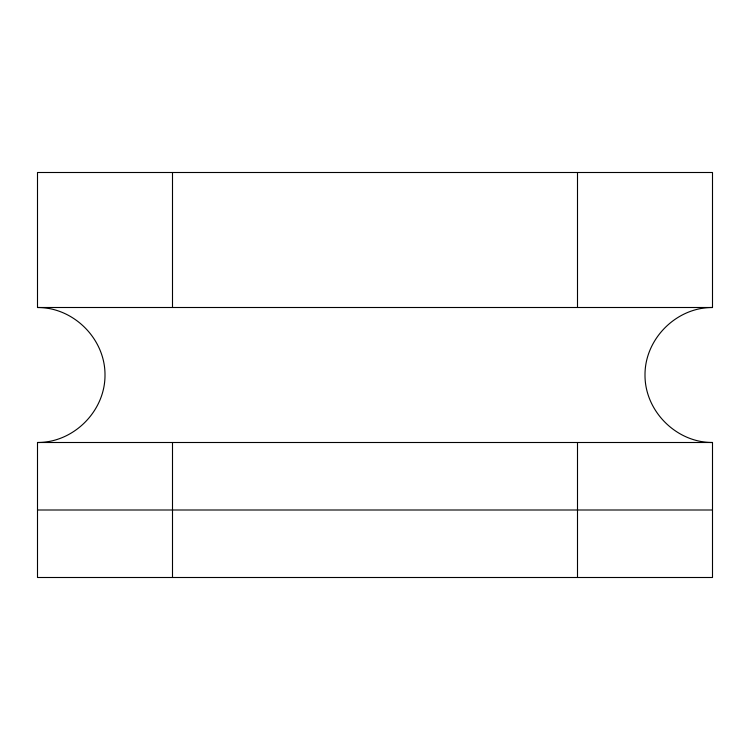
<?xml version="1.0" encoding="UTF-8"?>
<svg xmlns="http://www.w3.org/2000/svg" width="750" height="750" viewBox="0 0 750 750"><rect width="100%" height="100%" fill="white"/><g stroke="black" fill="none" stroke-linecap="round" stroke-linejoin="round"><path stroke-width="1.12" d="M712.5 307.5C676.378 307.275 644.775 338.878 645 375C644.775 411.122 676.378 442.725 712.5 442.5L712.5 577.5L37.5 577.5L37.5 442.5C73.622 442.725 105.225 411.122 105 375C105.225 338.878 73.622 307.275 37.5 307.5L37.5 172.5L712.5 172.5L712.5 307.5L37.5 307.5M37.5 442.5L712.5 442.5M37.5 510L712.5 510M577.5 172.5L577.5 307.5M577.5 442.5L577.5 577.5M172.5 172.5L172.5 307.5M172.5 442.5L172.5 577.5"/></g></svg>
